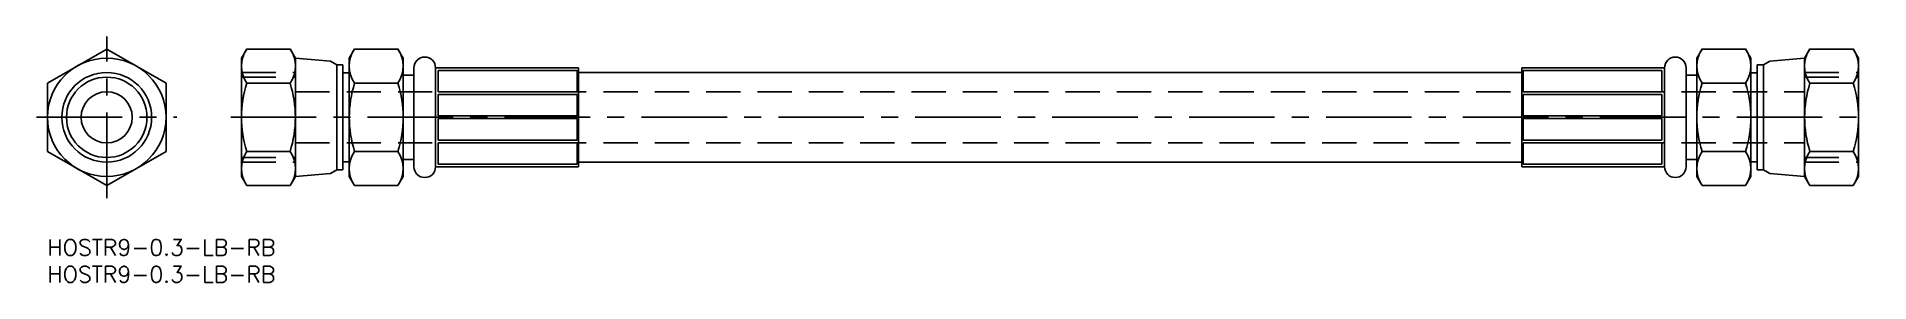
# Model space of a CAD drawing. Extents: x -2 to 338, y -8 to 38.
import ezdxf

# ---------------------------------------------------------------- set-up
doc = ezdxf.new("R2010")
doc.units = 0
doc.header["$LTSCALE"] = 0.5
doc.linetypes.add('CENTER', pattern=[50.8, 31.75, -6.35, 6.35, -6.35])
doc.linetypes.add('DASHED', pattern=[19.05, 12.7, -6.35])
for name, color, linetype in [('MSM_CENTER', 1, 'CENTER'), ('MSM_CONTINUOUS', 7, 'CONTINUOUS'), ('MSM_DASHED', 4, 'DASHED'), ('MSM_NARROW', 5, 'CONTINUOUS'), ('MSM_PART_NUMBER', 7, 'CONTINUOUS')]:
    doc.layers.add(name, color=color, linetype=linetype)
doc.styles.get("Standard").update_dxf_attribs({"font": 'txt.shx', "height": 3, "bigfont": 'bigfont.shx'})

# ---------------------------------------------------------------- blocks, each defined once
blk = doc.blocks.new('*U4')
at = {"layer": 'MSM_PART_NUMBER'}
blk.add_text('HOSTR9-0.3-LB-RB', height=3, dxfattribs=at).set_placement((0, -3))
blk = doc.blocks.new('*U5')
at = {"layer": 'MSM_PART_NUMBER'}
blk.add_text('HOSTR9-0.3-LB-RB', height=3, dxfattribs=at).set_placement((0, -8))

msp = doc.modelspace()

# ---------------------------------------------------------------- linework, layer by layer
at = {"layer": 'MSM_CENTER'}
for p, q in [((11, 7.69), (11, 37.71)), ((-2, 22.7), (24, 22.7)), ((34, 22.7), (338, 22.7))]:
    msp.add_line(p, q, dxfattribs=at)
at = {"layer": 'MSM_CONTINUOUS'}
for p, q in [((0, 29.05), (11, 35.4)), ((11, 35.4), (22, 29.05)), ((36, 33.7), (36.98, 35.4)), ((36.98, 35.4), (45.02, 35.4)), ((46, 33.7), (45.02, 35.4)), ((56, 33.7), (56.98, 35.4)), ((56.98, 35.4), (65.02, 35.4)), ((66, 33.7), (65.02, 35.4)), ((306, 33.7), (306.98, 35.4)), ((315.02, 35.4), (306.98, 35.4)), ((316, 33.7), (315.02, 35.4)), ((326, 33.7), (326.98, 35.4)), ((335.02, 35.4), (326.98, 35.4)), ((336, 33.7), (335.02, 35.4)), ((36, 11.7), (36, 33.7)), ((46, 11.7), (46, 33.7)), ((46, 33.69), (52.49, 33.12)), ((52.49, 33.12), (53.66, 32.45)), ((53.66, 32.45), (53.66, 12.93)), ((53.66, 32.45), (54.83, 32.45)), ((54.83, 32.45), (54.83, 12.93)), ((54.83, 30.94), (56, 30.94)), ((56, 11.7), (56, 33.7)), ((66, 11.7), (66, 33.7)), ((68, 13.5), (68, 31.9)), ((72, 31.9), (72, 13.5)), ((98.5, 31.9), (72, 31.9)), ((98.25, 31.4), (72.5, 31.4)), ((72.5, 27.43), (72.5, 31.4)), ((98.25, 27.43), (98.25, 31.4)), ((98.5, 31.9), (98.5, 13.5)), ((98.5, 31.05), (273.5, 31.05)), ((273.5, 31.9), (273.5, 13.5)), ((273.5, 31.9), (300, 31.9)), ((273.75, 31.4), (299.5, 31.4)), ((273.75, 27.43), (273.75, 31.4)), ((299.5, 27.43), (299.5, 31.4)), ((300, 31.9), (300, 13.5)), ((304, 13.5), (304, 31.9)), ((306, 11.7), (306, 33.7)), ((316, 11.7), (316, 33.7)), ((317.17, 30.94), (316, 30.94)), ((318.34, 32.45), (317.17, 32.45)), ((317.17, 32.45), (317.17, 12.93)), ((319.51, 33.12), (318.34, 32.45)), ((318.34, 32.45), (318.34, 12.93)), ((326, 33.69), (319.51, 33.12)), ((326, 11.7), (326, 33.7)), ((336, 11.7), (336, 33.7)), ((0, 16.35), (0, 29.05)), ((22, 29.05), (22, 16.35)), ((36.98, 29.05), (45.02, 29.05)), ((56.98, 29.05), (65.02, 29.05)), ((68, 30.55), (66, 30.55)), ((72.5, 27.43), (98.25, 27.43)), ((299.5, 27.43), (273.75, 27.43)), ((304, 30.55), (306, 30.55)), ((315.02, 29.05), (306.98, 29.05)), ((335.02, 29.05), (326.98, 29.05)), ((72.5, 22.95), (72.5, 26.93)), ((72.5, 26.93), (98.25, 26.93)), ((98.25, 22.95), (98.25, 26.93)), ((299.5, 26.93), (273.75, 26.93)), ((273.75, 22.95), (273.75, 26.93)), ((299.5, 22.95), (299.5, 26.93)), ((98.25, 22.95), (72.5, 22.95)), ((72.5, 22.45), (98.25, 22.45)), ((72.5, 18.48), (72.5, 22.45)), ((98.25, 18.48), (98.25, 22.45)), ((273.75, 22.95), (299.5, 22.95)), ((299.5, 22.45), (273.75, 22.45)), ((273.75, 18.48), (273.75, 22.45)), ((299.5, 18.48), (299.5, 22.45)), ((72.5, 18.48), (98.25, 18.48)), ((72.5, 14), (72.5, 17.98)), ((72.5, 17.98), (98.25, 17.98)), ((98.25, 14), (98.25, 17.98)), ((299.5, 18.48), (273.75, 18.48)), ((299.5, 17.98), (273.75, 17.98)), ((273.75, 14), (273.75, 17.98)), ((299.5, 14), (299.5, 17.98)), ((11, 10), (0, 16.35)), ((22, 16.35), (11, 10)), ((36.98, 16.35), (45.02, 16.35)), ((54.83, 14.44), (56, 14.44)), ((56.98, 16.35), (65.02, 16.35)), ((68, 14.85), (66, 14.85)), ((98.25, 14), (72.5, 14)), ((98.5, 14.35), (273.5, 14.35)), ((273.75, 14), (299.5, 14)), ((304, 14.85), (306, 14.85)), ((315.02, 16.35), (306.98, 16.35)), ((317.17, 14.44), (316, 14.44)), ((335.02, 16.35), (326.98, 16.35)), ((36, 11.7), (36.98, 10)), ((46, 11.7), (45.02, 10)), ((46, 11.69), (52.49, 12.26)), ((52.49, 12.26), (53.66, 12.93)), ((53.66, 12.93), (54.83, 12.93)), ((56, 11.7), (56.98, 10)), ((66, 11.7), (65.02, 10)), ((98.5, 13.5), (72, 13.5)), ((273.5, 13.5), (300, 13.5)), ((306, 11.7), (306.98, 10)), ((316, 11.7), (315.02, 10)), ((318.34, 12.93), (317.17, 12.93)), ((319.51, 12.26), (318.34, 12.93)), ((326, 11.69), (319.51, 12.26)), ((326, 11.7), (326.98, 10)), ((336, 11.7), (335.02, 10)), ((36.98, 10), (45.02, 10)), ((56.98, 10), (65.02, 10)), ((315.02, 10), (306.98, 10)), ((335.02, 10), (326.98, 10))]:
    msp.add_line(p, q, dxfattribs=at)
for radius in [11, 8.33, 4.75]:
    msp.add_circle((11, 22.7), radius, dxfattribs=at)
for centre, radius, start, end in [((41.62, 32.23), 5.62, 145.6158, 214.3842), ((40.38, 32.23), 5.62, 325.6158, 34.3842), ((61.62, 32.23), 5.62, 145.6158, 214.3842), ((60.38, 32.23), 5.62, 325.6158, 34.3842), ((311.62, 32.23), 5.62, 145.6158, 214.3842), ((310.38, 32.23), 5.62, 325.6158, 34.3842), ((331.62, 32.23), 5.62, 145.6158, 214.3842), ((330.38, 32.23), 5.62, 325.6158, 34.3842), ((70, 31.9), 2, 0, 180), ((302, 31.9), 2, 0, 180), ((57.02, 22.7), 21.02, 162.412, 197.588), ((24.98, 22.7), 21.02, 342.412, 17.588), ((77.02, 22.7), 21.02, 162.412, 197.588), ((44.98, 22.7), 21.02, 342.412, 17.588), ((327.02, 22.7), 21.02, 162.412, 197.588), ((294.98, 22.7), 21.02, 342.412, 17.588), ((347.02, 22.7), 21.02, 162.412, 197.588), ((314.98, 22.7), 21.02, 342.412, 17.588), ((41.62, 13.18), 5.62, 145.6158, 214.3842), ((40.38, 13.18), 5.62, 325.6158, 34.3842), ((61.62, 13.18), 5.62, 145.6158, 214.3842), ((60.38, 13.18), 5.62, 325.6158, 34.3842), ((311.62, 13.18), 5.62, 145.6158, 214.3842), ((310.38, 13.18), 5.62, 325.6158, 34.3842), ((331.62, 13.18), 5.62, 145.6158, 214.3842), ((330.38, 13.18), 5.62, 325.6158, 34.3842), ((70, 13.5), 2, 180, 0), ((302, 13.5), 2, 180, 0)]:
    msp.add_arc(centre, radius, start, end, dxfattribs=at)
at = {"layer": 'MSM_DASHED'}
for p, q in [((36, 31.03), (46, 31.03)), ((326.01, 31.02), (336.01, 31.02)), ((36, 30.18), (46, 30.18)), ((46, 27.45), (326, 27.45)), ((326.01, 30.17), (336.01, 30.17)), ((46, 17.95), (326, 17.95)), ((36, 15.23), (46, 15.23)), ((36, 14.37), (46, 14.37)), ((326.01, 15.22), (336.01, 15.22)), ((326.01, 14.36), (336.01, 14.36))]:
    msp.add_line(p, q, dxfattribs=at)
at = {"layer": 'MSM_NARROW'}
msp.add_circle((11, 22.7), 7.47, dxfattribs=at)

# ---------------------------------------------------------------- block references
at = {"layer": 'MSM_CONTINUOUS'}
for name in ['*U4', '*U5']:
    msp.add_blockref(name, (0, 0), dxfattribs=at)

doc.saveas('drawing.dxf')
